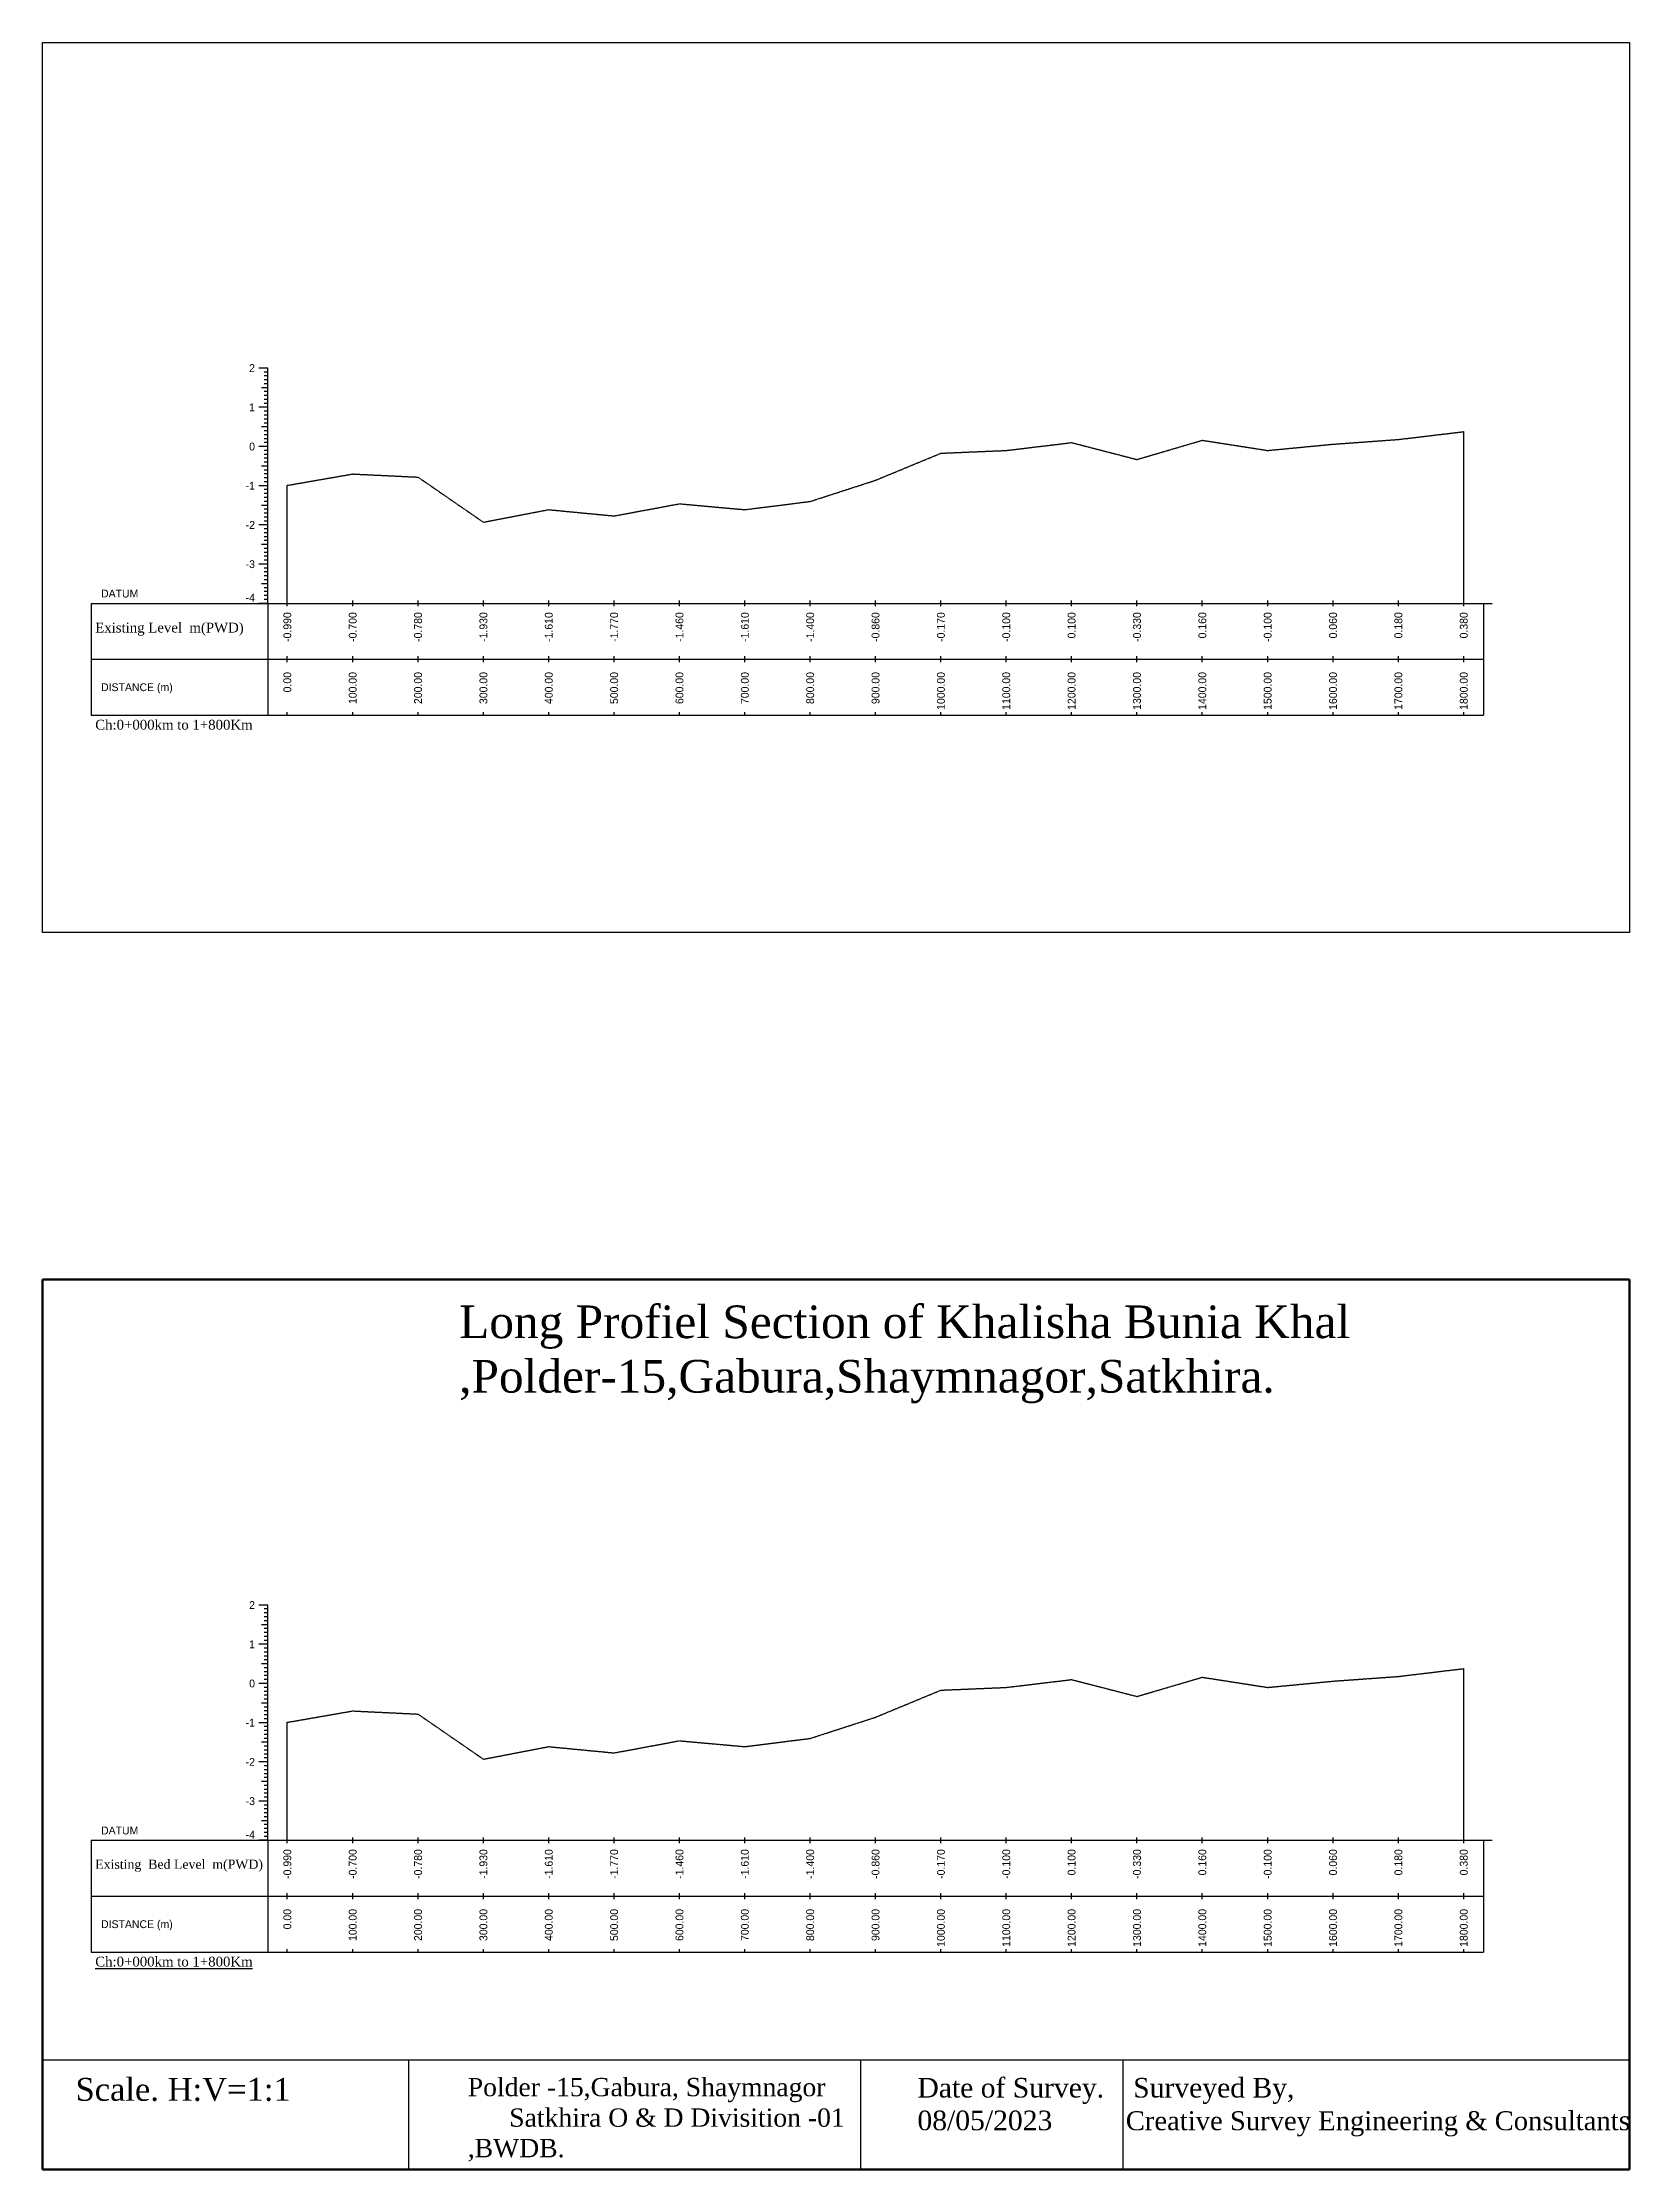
# Model space of a CAD drawing. Header units: inches. Extents: x -1878 to 550, y -323 to 2932.
import ezdxf
from ezdxf.enums import TextEntityAlignment as Align

# ---------------------------------------------------------------- set-up
doc = ezdxf.new("R2010")
doc.units = ezdxf.units.IN
doc.header["$MEASUREMENT"] = 0
doc.linetypes.add('HIDDEN', pattern=[0.375, 0.25, -0.125])
doc.layers.add('CS_Drawing', color=7, linetype='Continuous')
doc.layers.add('GL', color=3, linetype='HIDDEN')
doc.styles.add('romans', font='romans.shx')

msp = doc.modelspace()

# ---------------------------------------------------------------- linework, layer by layer
msp.add_lwpolyline([(-1877.9, 2932), (550.2, 2932), (550.2, 1570.1), (-1877.9, 1570.1)], close=True)
at = {"color": 122, "linetype": 'HIDDEN', "lineweight": 50}
msp.add_lwpolyline([(-1877.9, 1039.1), (550.2, 1039.1), (550.2, -322.8), (-1877.9, -322.8)], close=True, dxfattribs=at)
for points in [[(-1877.9, -154.8), (550.2, -154.8)], [(-1877.9, -154.8), (-1877.9, -322.8)], [(-1318, -154.8), (-1318, -322.8)], [(-626.4, -154.8), (-626.4, -322.8)], [(-225, -154.8), (-225, -322.8)]]:
    msp.add_lwpolyline(points)
at = {"layer": 'CS_Drawing'}
for p, q in [((-1533.4, 2433.8), (-1546.9, 2433.8)), ((-1533.4, 2433.8), (-1542.9, 2433.8)), ((-1533.4, 2433.8), (-1538.8, 2433.8)), ((-1533.4, 2427.8), (-1538.8, 2427.8)), ((-1533.4, 2421.8), (-1538.8, 2421.8)), ((-1533.4, 2415.8), (-1538.8, 2415.8)), ((-1533.4, 2409.8), (-1538.8, 2409.8)), ((-1533.4, 2073.8), (-1533.4, 2433.8)), ((-1533.4, 2403.8), (-1542.9, 2403.8)), ((-1533.4, 2403.8), (-1538.8, 2403.8)), ((-1533.4, 2397.8), (-1538.8, 2397.8)), ((-1533.4, 2391.8), (-1538.8, 2391.8)), ((-1533.4, 2385.8), (-1538.8, 2385.8)), ((-1533.4, 2379.8), (-1538.8, 2379.8)), ((-1533.4, 2373.8), (-1546.9, 2373.8)), ((-1533.4, 2373.8), (-1542.9, 2373.8)), ((-1533.4, 2343.8), (-1542.9, 2343.8)), ((-1533.4, 2373.8), (-1538.8, 2373.8)), ((-1533.4, 2367.8), (-1538.8, 2367.8)), ((-1533.4, 2361.8), (-1538.8, 2361.8)), ((-1533.4, 2355.8), (-1538.8, 2355.8)), ((-1533.4, 2349.8), (-1538.8, 2349.8)), ((-1533.4, 2343.8), (-1538.8, 2343.8)), ((-1533.4, 2313.8), (-1546.9, 2313.8)), ((-1533.4, 2313.8), (-1542.9, 2313.8)), ((-1533.4, 2337.8), (-1538.8, 2337.8)), ((-1533.4, 2331.8), (-1538.8, 2331.8)), ((-1533.4, 2325.8), (-1538.8, 2325.8)), ((-1533.4, 2319.8), (-1538.8, 2319.8)), ((-1533.4, 2313.8), (-1538.8, 2313.8)), ((296.6, 2073.8), (296.6, 2336.6)), ((-1533.4, 2283.8), (-1542.9, 2283.8)), ((-1533.4, 2307.8), (-1538.8, 2307.8)), ((-1533.4, 2301.8), (-1538.8, 2301.8)), ((-1533.4, 2295.8), (-1538.8, 2295.8)), ((-1533.4, 2289.8), (-1538.8, 2289.8)), ((-1533.4, 2283.8), (-1538.8, 2283.8)), ((-1533.4, 2253.8), (-1546.9, 2253.8)), ((-1533.4, 2253.8), (-1542.9, 2253.8)), ((-1533.4, 2277.8), (-1538.8, 2277.8)), ((-1533.4, 2271.8), (-1538.8, 2271.8)), ((-1533.4, 2265.8), (-1538.8, 2265.8)), ((-1533.4, 2259.8), (-1538.8, 2259.8)), ((-1533.4, 2253.8), (-1538.8, 2253.8)), ((-1533.4, 2247.8), (-1538.8, 2247.8)), ((-1503.4, 2073.8), (-1503.4, 2254.4)), ((-1533.4, 2223.8), (-1542.9, 2223.8)), ((-1533.4, 2241.8), (-1538.8, 2241.8)), ((-1533.4, 2235.8), (-1538.8, 2235.8)), ((-1533.4, 2229.8), (-1538.8, 2229.8)), ((-1533.4, 2223.8), (-1538.8, 2223.8)), ((-1533.4, 2217.8), (-1538.8, 2217.8)), ((-1533.4, 2193.8), (-1546.9, 2193.8)), ((-1533.4, 2193.8), (-1542.9, 2193.8)), ((-1533.4, 2211.8), (-1538.8, 2211.8)), ((-1533.4, 2205.8), (-1538.8, 2205.8)), ((-1533.4, 2199.8), (-1538.8, 2199.8)), ((-1533.4, 2193.8), (-1538.8, 2193.8)), ((-1533.4, 2187.8), (-1538.8, 2187.8)), ((-1533.4, 2181.8), (-1538.8, 2181.8)), ((-1533.4, 2163.8), (-1542.9, 2163.8)), ((-1533.4, 2175.8), (-1538.8, 2175.8)), ((-1533.4, 2169.8), (-1538.8, 2169.8)), ((-1533.4, 2163.8), (-1538.8, 2163.8)), ((-1533.4, 2157.8), (-1538.8, 2157.8)), ((-1533.4, 2151.8), (-1538.8, 2151.8)), ((-1533.4, 2133.8), (-1546.9, 2133.8)), ((-1533.4, 2133.8), (-1542.9, 2133.8)), ((-1533.4, 2145.8), (-1538.8, 2145.8)), ((-1533.4, 2139.8), (-1538.8, 2139.8)), ((-1533.4, 2133.8), (-1538.8, 2133.8)), ((-1533.4, 2127.8), (-1538.8, 2127.8)), ((-1533.4, 2121.8), (-1538.8, 2121.8)), ((-1533.4, 2115.8), (-1538.8, 2115.8)), ((-1533.4, 2103.8), (-1542.9, 2103.8)), ((-1533.4, 2109.8), (-1538.8, 2109.8)), ((-1533.4, 2103.8), (-1538.8, 2103.8)), ((-1533.4, 2097.8), (-1538.8, 2097.8)), ((-1533.4, 2091.8), (-1538.8, 2091.8)), ((-1533.4, 2085.8), (-1538.8, 2085.8)), ((-1803.4, 2073.8), (-1533.4, 2073.8)), ((-1803.4, 2073.8), (-1803.4, 1902.8)), ((-1533.4, 2073.8), (-1546.9, 2073.8)), ((-1533.4, 2073.8), (-1542.9, 2073.8)), ((-1533.4, 2079.8), (-1538.8, 2079.8)), ((-1533.4, 2073.8), (-1538.8, 2073.8)), ((-1533.4, 2073.8), (326.6, 2073.8)), ((-1533.4, 2073.8), (-1533.4, 1902.8)), ((-1503.4, 2069.3), (-1503.4, 2078.3)), ((-1403.4, 2069.3), (-1403.4, 2078.3)), ((-1303.4, 2069.3), (-1303.4, 2078.3)), ((-1203.4, 2069.3), (-1203.4, 2078.3)), ((-1103.4, 2069.3), (-1103.4, 2078.3)), ((-1003.4, 2069.3), (-1003.4, 2078.3)), ((-903.4, 2069.3), (-903.4, 2078.3)), ((-803.4, 2069.3), (-803.4, 2078.3)), ((-703.4, 2069.3), (-703.4, 2078.3)), ((-603.4, 2069.3), (-603.4, 2078.3)), ((-503.4, 2069.3), (-503.4, 2078.3)), ((-403.4, 2069.3), (-403.4, 2078.3)), ((-303.4, 2069.3), (-303.4, 2078.3)), ((-203.4, 2069.3), (-203.4, 2078.3)), ((-103.4, 2069.3), (-103.4, 2078.3)), ((-3.4, 2069.3), (-3.4, 2078.3)), ((96.6, 2069.3), (96.6, 2078.3)), ((196.6, 2069.3), (196.6, 2078.3)), ((296.6, 2069.3), (296.6, 2078.3)), ((326.6, 2073.8), (340.1, 2073.8)), ((326.6, 2073.8), (336, 2073.8)), ((326.6, 2073.8), (332, 2073.8)), ((326.6, 2073.8), (326.6, 1902.8)), ((-1803.4, 1988.3), (-1533.4, 1988.3)), ((-1533.4, 1988.3), (326.6, 1988.3)), ((-1533.4, 1988.3), (326.6, 1988.3)), ((-1503.4, 1983.8), (-1503.4, 1992.8)), ((-1403.4, 1983.8), (-1403.4, 1992.8)), ((-1303.4, 1983.8), (-1303.4, 1992.8)), ((-1203.4, 1983.8), (-1203.4, 1992.8)), ((-1103.4, 1983.8), (-1103.4, 1992.8)), ((-1003.4, 1983.8), (-1003.4, 1992.8)), ((-903.4, 1983.8), (-903.4, 1992.8)), ((-803.4, 1983.8), (-803.4, 1992.8)), ((-703.4, 1983.8), (-703.4, 1992.8)), ((-603.4, 1983.8), (-603.4, 1992.8)), ((-503.4, 1983.8), (-503.4, 1992.8)), ((-403.4, 1983.8), (-403.4, 1992.8)), ((-303.4, 1983.8), (-303.4, 1992.8)), ((-203.4, 1983.8), (-203.4, 1992.8)), ((-103.4, 1983.8), (-103.4, 1992.8)), ((-3.4, 1983.8), (-3.4, 1992.8)), ((96.6, 1983.8), (96.6, 1992.8)), ((196.6, 1983.8), (196.6, 1992.8)), ((296.6, 1983.8), (296.6, 1992.8)), ((-1803.4, 1902.8), (-1533.4, 1902.8)), ((-1533.4, 1902.8), (326.6, 1902.8)), ((-1503.4, 1902.8), (-1503.4, 1907.3)), ((-1403.4, 1902.8), (-1403.4, 1907.3)), ((-1303.4, 1902.8), (-1303.4, 1907.3)), ((-1203.4, 1902.8), (-1203.4, 1907.3)), ((-1103.4, 1902.8), (-1103.4, 1907.3)), ((-1003.4, 1902.8), (-1003.4, 1907.3)), ((-903.4, 1902.8), (-903.4, 1907.3)), ((-803.4, 1902.8), (-803.4, 1907.3)), ((-703.4, 1902.8), (-703.4, 1907.3)), ((-603.4, 1902.8), (-603.4, 1907.3)), ((-503.4, 1902.8), (-503.4, 1907.3)), ((-403.4, 1902.8), (-403.4, 1907.3)), ((-303.4, 1902.8), (-303.4, 1907.3)), ((-203.4, 1902.8), (-203.4, 1907.3)), ((-103.4, 1902.8), (-103.4, 1907.3)), ((-3.4, 1902.8), (-3.4, 1907.3)), ((96.6, 1902.8), (96.6, 1907.3)), ((196.6, 1902.8), (196.6, 1907.3)), ((296.6, 1902.8), (296.6, 1907.3)), ((-1533.4, 540.9), (-1546.9, 540.9)), ((-1533.4, 540.9), (-1542.9, 540.9)), ((-1533.4, 540.9), (-1538.8, 540.9)), ((-1533.4, 534.9), (-1538.8, 534.9)), ((-1533.4, 528.9), (-1538.8, 528.9)), ((-1533.4, 522.9), (-1538.8, 522.9)), ((-1533.4, 180.9), (-1533.4, 540.9)), ((-1533.4, 510.9), (-1542.9, 510.9)), ((-1533.4, 516.9), (-1538.8, 516.9)), ((-1533.4, 510.9), (-1538.8, 510.9)), ((-1533.4, 504.9), (-1538.8, 504.9)), ((-1533.4, 498.9), (-1538.8, 498.9)), ((-1533.4, 492.9), (-1538.8, 492.9)), ((-1533.4, 480.9), (-1546.9, 480.9)), ((-1533.4, 480.9), (-1542.9, 480.9)), ((-1533.4, 486.9), (-1538.8, 486.9)), ((-1533.4, 480.9), (-1538.8, 480.9)), ((-1533.4, 474.9), (-1538.8, 474.9)), ((-1533.4, 468.9), (-1538.8, 468.9)), ((-1533.4, 462.9), (-1538.8, 462.9)), ((-1533.4, 456.9), (-1538.8, 456.9)), ((-1533.4, 450.9), (-1542.9, 450.9)), ((-1533.4, 450.9), (-1538.8, 450.9)), ((-1533.4, 444.9), (-1538.8, 444.9)), ((-1533.4, 438.9), (-1538.8, 438.9)), ((-1533.4, 432.9), (-1538.8, 432.9)), ((-1533.4, 426.9), (-1538.8, 426.9)), ((296.6, 180.9), (296.6, 443.7)), ((-1533.4, 420.9), (-1546.9, 420.9)), ((-1533.4, 420.9), (-1542.9, 420.9)), ((-1533.4, 390.9), (-1542.9, 390.9)), ((-1533.4, 420.9), (-1538.8, 420.9)), ((-1533.4, 414.9), (-1538.8, 414.9)), ((-1533.4, 408.9), (-1538.8, 408.9)), ((-1533.4, 402.9), (-1538.8, 402.9)), ((-1533.4, 396.9), (-1538.8, 396.9)), ((-1533.4, 390.9), (-1538.8, 390.9)), ((-1533.4, 360.9), (-1546.9, 360.9)), ((-1533.4, 360.9), (-1542.9, 360.9)), ((-1533.4, 384.9), (-1538.8, 384.9)), ((-1533.4, 378.9), (-1538.8, 378.9)), ((-1533.4, 372.9), (-1538.8, 372.9)), ((-1533.4, 366.9), (-1538.8, 366.9)), ((-1533.4, 360.9), (-1538.8, 360.9)), ((-1503.4, 180.9), (-1503.4, 361.5)), ((-1533.4, 330.9), (-1542.9, 330.9)), ((-1533.4, 354.9), (-1538.8, 354.9)), ((-1533.4, 348.9), (-1538.8, 348.9)), ((-1533.4, 342.9), (-1538.8, 342.9)), ((-1533.4, 336.9), (-1538.8, 336.9)), ((-1533.4, 330.9), (-1538.8, 330.9)), ((-1533.4, 300.9), (-1546.9, 300.9)), ((-1533.4, 300.9), (-1542.9, 300.9)), ((-1533.4, 324.9), (-1538.8, 324.9)), ((-1533.4, 318.9), (-1538.8, 318.9)), ((-1533.4, 312.9), (-1538.8, 312.9)), ((-1533.4, 306.9), (-1538.8, 306.9)), ((-1533.4, 300.9), (-1538.8, 300.9)), ((-1533.4, 294.9), (-1538.8, 294.9)), ((-1533.4, 270.9), (-1542.9, 270.9)), ((-1533.4, 288.9), (-1538.8, 288.9)), ((-1533.4, 282.9), (-1538.8, 282.9)), ((-1533.4, 276.9), (-1538.8, 276.9)), ((-1533.4, 270.9), (-1538.8, 270.9)), ((-1533.4, 264.9), (-1538.8, 264.9)), ((-1533.4, 240.9), (-1546.9, 240.9)), ((-1533.4, 240.9), (-1542.9, 240.9)), ((-1533.4, 258.9), (-1538.8, 258.9)), ((-1533.4, 252.9), (-1538.8, 252.9)), ((-1533.4, 246.9), (-1538.8, 246.9)), ((-1533.4, 240.9), (-1538.8, 240.9)), ((-1533.4, 234.9), (-1538.8, 234.9)), ((-1533.4, 228.9), (-1538.8, 228.9)), ((-1533.4, 210.9), (-1542.9, 210.9)), ((-1533.4, 222.9), (-1538.8, 222.9)), ((-1533.4, 216.9), (-1538.8, 216.9)), ((-1533.4, 210.9), (-1538.8, 210.9)), ((-1533.4, 204.9), (-1538.8, 204.9)), ((-1533.4, 198.9), (-1538.8, 198.9)), ((-1803.4, 180.9), (-1533.4, 180.9)), ((-1803.4, 180.9), (-1803.4, 9.9)), ((-1533.4, 180.9), (-1546.9, 180.9)), ((-1533.4, 180.9), (-1542.9, 180.9)), ((-1533.4, 192.9), (-1538.8, 192.9)), ((-1533.4, 186.9), (-1538.8, 186.9)), ((-1533.4, 180.9), (-1538.8, 180.9)), ((-1533.4, 180.9), (326.6, 180.9)), ((-1533.4, 180.9), (-1533.4, 9.9)), ((-1503.4, 176.4), (-1503.4, 185.4)), ((-1403.4, 176.4), (-1403.4, 185.4)), ((-1303.4, 176.4), (-1303.4, 185.4)), ((-1203.4, 176.4), (-1203.4, 185.4)), ((-1103.4, 176.4), (-1103.4, 185.4)), ((-1003.4, 176.4), (-1003.4, 185.4)), ((-903.4, 176.4), (-903.4, 185.4)), ((-803.4, 176.4), (-803.4, 185.4)), ((-703.4, 176.4), (-703.4, 185.4)), ((-603.4, 176.4), (-603.4, 185.4)), ((-503.4, 176.4), (-503.4, 185.4)), ((-403.4, 176.4), (-403.4, 185.4)), ((-303.4, 176.4), (-303.4, 185.4)), ((-203.4, 176.4), (-203.4, 185.4)), ((-103.4, 176.4), (-103.4, 185.4)), ((-3.4, 176.4), (-3.4, 185.4)), ((96.6, 176.4), (96.6, 185.4)), ((196.6, 176.4), (196.6, 185.4)), ((296.6, 176.4), (296.6, 185.4)), ((326.6, 180.9), (340.1, 180.9)), ((326.6, 180.9), (336, 180.9)), ((326.6, 180.9), (332, 180.9)), ((326.6, 180.9), (326.6, 9.9)), ((-1503.4, 90.9), (-1503.4, 99.9)), ((-1403.4, 90.9), (-1403.4, 99.9)), ((-1303.4, 90.9), (-1303.4, 99.9)), ((-1203.4, 90.9), (-1203.4, 99.9)), ((-1103.4, 90.9), (-1103.4, 99.9)), ((-1003.4, 90.9), (-1003.4, 99.9)), ((-903.4, 90.9), (-903.4, 99.9)), ((-803.4, 90.9), (-803.4, 99.9)), ((-703.4, 90.9), (-703.4, 99.9)), ((-603.4, 90.9), (-603.4, 99.9)), ((-503.4, 90.9), (-503.4, 99.9)), ((-403.4, 90.9), (-403.4, 99.9)), ((-303.4, 90.9), (-303.4, 99.9)), ((-203.4, 90.9), (-203.4, 99.9)), ((-103.4, 90.9), (-103.4, 99.9)), ((-3.4, 90.9), (-3.4, 99.9)), ((96.6, 90.9), (96.6, 99.9)), ((196.6, 90.9), (196.6, 99.9)), ((296.6, 90.9), (296.6, 99.9)), ((-1803.4, 95.4), (-1533.4, 95.4)), ((-1533.4, 95.4), (326.6, 95.4)), ((-1533.4, 95.4), (326.6, 95.4)), ((-1803.4, 9.9), (-1533.4, 9.9)), ((-1533.4, 9.9), (326.6, 9.9)), ((-1503.4, 9.9), (-1503.4, 14.4)), ((-1403.4, 9.9), (-1403.4, 14.4)), ((-1303.4, 9.9), (-1303.4, 14.4)), ((-1203.4, 9.9), (-1203.4, 14.4)), ((-1103.4, 9.9), (-1103.4, 14.4)), ((-1003.4, 9.9), (-1003.4, 14.4)), ((-903.4, 9.9), (-903.4, 14.4)), ((-803.4, 9.9), (-803.4, 14.4)), ((-703.4, 9.9), (-703.4, 14.4)), ((-603.4, 9.9), (-603.4, 14.4)), ((-503.4, 9.9), (-503.4, 14.4)), ((-403.4, 9.9), (-403.4, 14.4)), ((-303.4, 9.9), (-303.4, 14.4)), ((-203.4, 9.9), (-203.4, 14.4)), ((-103.4, 9.9), (-103.4, 14.4)), ((-3.4, 9.9), (-3.4, 14.4)), ((96.6, 9.9), (96.6, 14.4)), ((196.6, 9.9), (196.6, 14.4)), ((296.6, 9.9), (296.6, 14.4))]:
    msp.add_line(p, q, dxfattribs=at)
at = {"layer": 'GL', "color": 5}
for points in [[(-1503.4, 2254.4), (-1403.4, 2271.8), (-1303.4, 2267), (-1203.4, 2198), (-1103.4, 2217.2), (-1003.4, 2207.6), (-903.4, 2226.2), (-803.4, 2217.2), (-703.4, 2229.8), (-603.4, 2262.2), (-503.4, 2303.6), (-403.4, 2307.8), (-303.4, 2319.8), (-203.4, 2294), (-103.4, 2323.4), (-3.4, 2307.8), (96.6, 2317.4), (196.6, 2324.6), (296.6, 2336.6), (296.6, 2336.6)], [(-1503.4, 361.5), (-1403.4, 378.9), (-1303.4, 374.1), (-1203.4, 305.1), (-1103.4, 324.3), (-1003.4, 314.7), (-903.4, 333.3), (-803.4, 324.3), (-703.4, 336.9), (-603.4, 369.3), (-503.4, 410.7), (-403.4, 414.9), (-303.4, 426.9), (-203.4, 401.1), (-103.4, 430.5), (-3.4, 414.9), (96.6, 424.5), (196.6, 431.7), (296.6, 443.7), (296.6, 443.7)]]:
    msp.add_lwpolyline(points, dxfattribs=at)

# ---------------------------------------------------------------- texts
at = {"attachment_point": 1, "style": 'romans'}
for s, insert, char_height, width in [('{\\fTimes New Roman|b0|i0|c0|p18;Existing Level  m(PWD)}', (-1797.3, 2044.2), 15, 223.125), ('{\\fTimes New Roman|b0|i0|c0|p18;Ch:0+000km to 1+800Km}', (-1797.3, 1895.6), 15, 307.145), ('{\\fTimes New Roman|b0|i0|c0|p18;Long Profiel Section of Khalisha Bunia Khal ,Polder-15,Gabura,Shaymnagor,Satkhira.}', (-1240.5, 999.4), 50, 1426.56), ('{\\fTimes New Roman|b0|i0|c0|p18;Existing  Bed Level  m(PWD)}', (-1797.3, 151.3), 14, 271.972), ('{\\fTimes New Roman|b0|i0|c0|p18;\\LCh:0+000km to 1+800Km}', (-1797.3, 2.8), 15, 307.145), ('{\\fTimes New Roman|b0|i0|c0|p18;Scale. H:V=1:1}', (-1827.5, -182.7), 35, 423.715), ('{\\fTimes New Roman|b0|i0|c0|p18;Polder -15,Gabura, Shaymnagor          Satkhira O & D Divisition -01 ,BWDB.}', (-1227.3, -182.7), 28, 578.056), ('{\\fTimes New Roman|b0|i0|c0|p18;Date of Survey. 08/05/2023}', (-539.3, -182.7), 30, 307.145), ('{\\fTimes New Roman|b0|i0|c0|p18; Surveyed By,                                                     \\H0.9667x;Creative Survey Engineering & Consultant\\H1.034x;s   }', (-220.5, -182.7), 30, 952.231)]:
    msp.add_mtext(s, dxfattribs=dict(at, insert=insert, char_height=char_height, width=width))
at = {"layer": 'CS_Drawing'}
for s, p in [('2', (-1552.9, 2433.8)), ('1', (-1552.9, 2373.8)), ('0', (-1552.9, 2313.8)), ('-1', (-1552.9, 2253.8)), ('-2', (-1552.9, 2193.8)), ('-3', (-1552.9, 2133.8)), ('2', (-1552.9, 540.9)), ('1', (-1552.9, 480.9)), ('0', (-1552.9, 420.9)), ('-1', (-1552.9, 360.9)), ('-2', (-1552.9, 300.9)), ('-3', (-1552.9, 240.9))]:
    msp.add_text(s, height=12, dxfattribs=at).set_placement(p, align=Align.MIDDLE_RIGHT)
for s, p in [('DATUM', (-1788.4, 2088.8)), ('DISTANCE (m)', (-1788.4, 1945.5)), ('DATUM', (-1788.4, 195.9)), ('DISTANCE (m)', (-1788.4, 52.6))]:
    msp.add_text(s, height=12, dxfattribs=at).set_placement(p, align=Align.MIDDLE_LEFT)
for p in [(-1552.9, 2076.5), (-1552.9, 183.6)]:
    msp.add_text('-4', height=12, dxfattribs=at).set_placement(p, align=Align.RIGHT)
for s, p in [('-0.990', (-1503.4, 2060.3)), ('-0.700', (-1403.4, 2060.3)), ('-0.780', (-1303.4, 2060.3)), ('-1.930', (-1203.4, 2060.3)), ('-1.610', (-1103.4, 2060.3)), ('-1.770', (-1003.4, 2060.3)), ('-1.460', (-903.4, 2060.3)), ('-1.610', (-803.4, 2060.3)), ('-1.400', (-703.4, 2060.3)), ('-0.860', (-603.4, 2060.3)), ('-0.170', (-503.4, 2060.3)), ('-0.100', (-403.4, 2060.3)), ('0.100', (-303.4, 2060.3)), ('-0.330', (-203.4, 2060.3)), ('0.160', (-103.4, 2060.3)), ('-0.100', (-3.4, 2060.3)), ('0.060', (96.6, 2060.3)), ('0.180', (196.6, 2060.3)), ('0.380', (296.6, 2060.3)), ('0.00', (-1503.4, 1968.8)), ('100.00', (-1403.4, 1968.8)), ('200.00', (-1303.4, 1968.8)), ('300.00', (-1203.4, 1968.8)), ('400.00', (-1103.4, 1968.8)), ('500.00', (-1003.4, 1968.8)), ('600.00', (-903.4, 1968.8)), ('700.00', (-803.4, 1968.8)), ('800.00', (-703.4, 1968.8)), ('900.00', (-603.4, 1968.8)), ('1000.00', (-503.4, 1968.8)), ('1100.00', (-403.4, 1968.8)), ('1200.00', (-303.4, 1968.8)), ('1300.00', (-203.4, 1968.8)), ('1400.00', (-103.4, 1968.8)), ('1500.00', (-3.4, 1968.8)), ('1600.00', (96.6, 1968.8)), ('1700.00', (196.6, 1968.8)), ('1800.00', (296.6, 1968.8)), ('-0.990', (-1503.4, 167.4)), ('-0.700', (-1403.4, 167.4)), ('-0.780', (-1303.4, 167.4)), ('-1.930', (-1203.4, 167.4)), ('-1.610', (-1103.4, 167.4)), ('-1.770', (-1003.4, 167.4)), ('-1.460', (-903.4, 167.4)), ('-1.610', (-803.4, 167.4)), ('-1.400', (-703.4, 167.4)), ('-0.860', (-603.4, 167.4)), ('-0.170', (-503.4, 167.4)), ('-0.100', (-403.4, 167.4)), ('0.100', (-303.4, 167.4)), ('-0.330', (-203.4, 167.4)), ('0.160', (-103.4, 167.4)), ('-0.100', (-3.4, 167.4)), ('0.060', (96.6, 167.4)), ('0.180', (196.6, 167.4)), ('0.380', (296.6, 167.4)), ('0.00', (-1503.4, 75.9)), ('100.00', (-1403.4, 75.9)), ('200.00', (-1303.4, 75.9)), ('300.00', (-1203.4, 75.9)), ('400.00', (-1103.4, 75.9)), ('500.00', (-1003.4, 75.9)), ('600.00', (-903.4, 75.9)), ('700.00', (-803.4, 75.9)), ('800.00', (-703.4, 75.9)), ('900.00', (-603.4, 75.9)), ('1000.00', (-503.4, 75.9)), ('1100.00', (-403.4, 75.9)), ('1200.00', (-303.4, 75.9)), ('1300.00', (-203.4, 75.9)), ('1400.00', (-103.4, 75.9)), ('1500.00', (-3.4, 75.9)), ('1600.00', (96.6, 75.9)), ('1700.00', (196.6, 75.9)), ('1800.00', (296.6, 75.9))]:
    msp.add_text(s, height=12, rotation=90, dxfattribs=at).set_placement(p, align=Align.MIDDLE_RIGHT)

doc.saveas('drawing.dxf')
